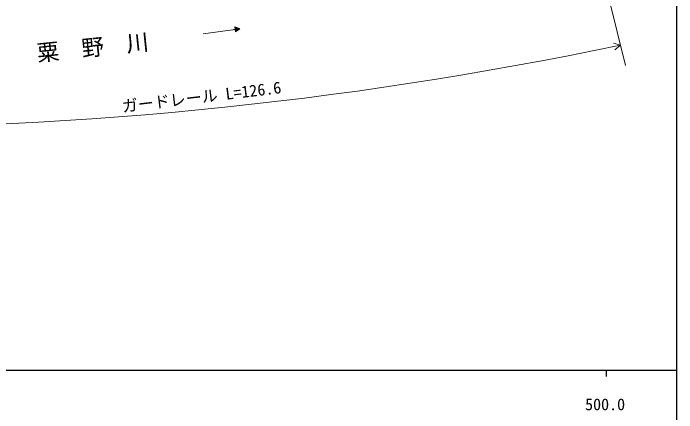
# Model space of a CAD drawing. Units: millimetres, scale not verified. Extents: x 40000 to 680000, y 20000 to 380000.
# Drawn here: x 475654 to 579000, y 198357 to 260581 of the extents above; entities that cross this region are included whole.
import ezdxf
from ezdxf.enums import TextEntityAlignment as Align

# ---------------------------------------------------------------- set-up
doc = ezdxf.new("R2010")
doc.units = ezdxf.units.MM
doc.header["$LTSCALE"] = 1000
for name, color, linetype, lineweight in [('M-BGD', 7, 'Continuous', 13), ('M-STR-HTXT', 7, 'Continuous', 13), ('M-TTL-BAND', 7, 'Continuous', 25)]:
    doc.layers.add(name, color=color, linetype=linetype, lineweight=lineweight)
doc.layers.add('M-BMK-HTXT', color=7, linetype='Continuous')
doc.styles.add('ＭＳ ゴシック', font='')
doc.styles.get('ＭＳ ゴシック').set_extended_font_data('MS Gothic')

msp = doc.modelspace()

# ---------------------------------------------------------------- linework, layer by layer
at = {"layer": 'M-BGD'}
for p, q in [((510948, 258180), (510153, 258446)), ((510153, 258446), (510259, 257703)), ((510157, 258421), (510206, 258428)), ((510160, 258396), (510259, 258410)), ((510164, 258371), (510312, 258393)), ((510167, 258347), (510365, 258375)), ((505256, 257370), (510206, 258074)), ((509958, 258039), (510206, 258074)), ((510171, 258322), (510418, 258357)), ((510174, 258297), (510471, 258340)), ((510178, 258272), (510524, 258322)), ((510181, 258248), (510577, 258304)), ((510185, 258223), (510630, 258286)), ((510188, 258198), (510683, 258269)), ((510192, 258173), (510736, 258251)), ((510195, 258149), (510789, 258233)), ((510199, 258124), (510842, 258216)), ((510202, 258099), (510895, 258198)), ((510206, 258074), (510948, 258180)), ((510209, 258050), (510902, 258148)), ((510213, 258025), (510857, 258117)), ((510217, 258000), (510811, 258085)), ((510220, 257975), (510765, 258053)), ((510224, 257951), (510719, 258021)), ((510227, 257926), (510673, 257989)), ((510231, 257901), (510627, 257958)), ((510234, 257876), (510581, 257926)), ((510238, 257852), (510535, 257894)), ((510241, 257827), (510489, 257862)), ((510245, 257802), (510443, 257830)), ((510248, 257777), (510397, 257799)), ((510252, 257753), (510351, 257767)), ((510255, 257728), (510305, 257735)), ((510259, 257703), (510948, 258180))]:
    msp.add_line(p, q, dxfattribs=at)
at = {"layer": 'M-STR-HTXT'}
for p, q in [((570998, 252457), (550755, 335267)), ((570224, 255624), (569139, 255927)), ((570224, 255624), (569353, 254909))]:
    msp.add_line(p, q, dxfattribs=at)
msp.add_arc((445537, 849044), 606379, 269.29041, 281.86617, dxfattribs=at)
at = {"layer": 'M-TTL-BAND'}
for p, q in [((579000, 20000), (579000, 370000)), ((40000, 205000), (579000, 205000)), ((568000, 205000), (568000, 204000))]:
    msp.add_line(p, q, dxfattribs=at)

# ---------------------------------------------------------------- texts
at = {"layer": 'M-BMK-HTXT', "style": 'ＭＳ ゴシック'}
msp.add_text('粟\u3000野\u3000川', height=2566, rotation=5.906, dxfattribs=at).set_placement((488240, 253229), align=Align.BOTTOM_CENTER)
at = {"layer": 'M-STR-HTXT', "style": 'ＭＳ ゴシック'}
msp.add_text('ガードレール L=126.6', height=1833, rotation=6.877, dxfattribs=at).set_placement((505152, 246106), align=Align.BOTTOM_CENTER)
at = {"layer": 'M-TTL-BAND', "style": 'ＭＳ ゴシック'}
msp.add_text('500.0', height=1833, dxfattribs=at).set_placement((567844, 198195), align=Align.BOTTOM_CENTER)

doc.saveas('drawing.dxf')
